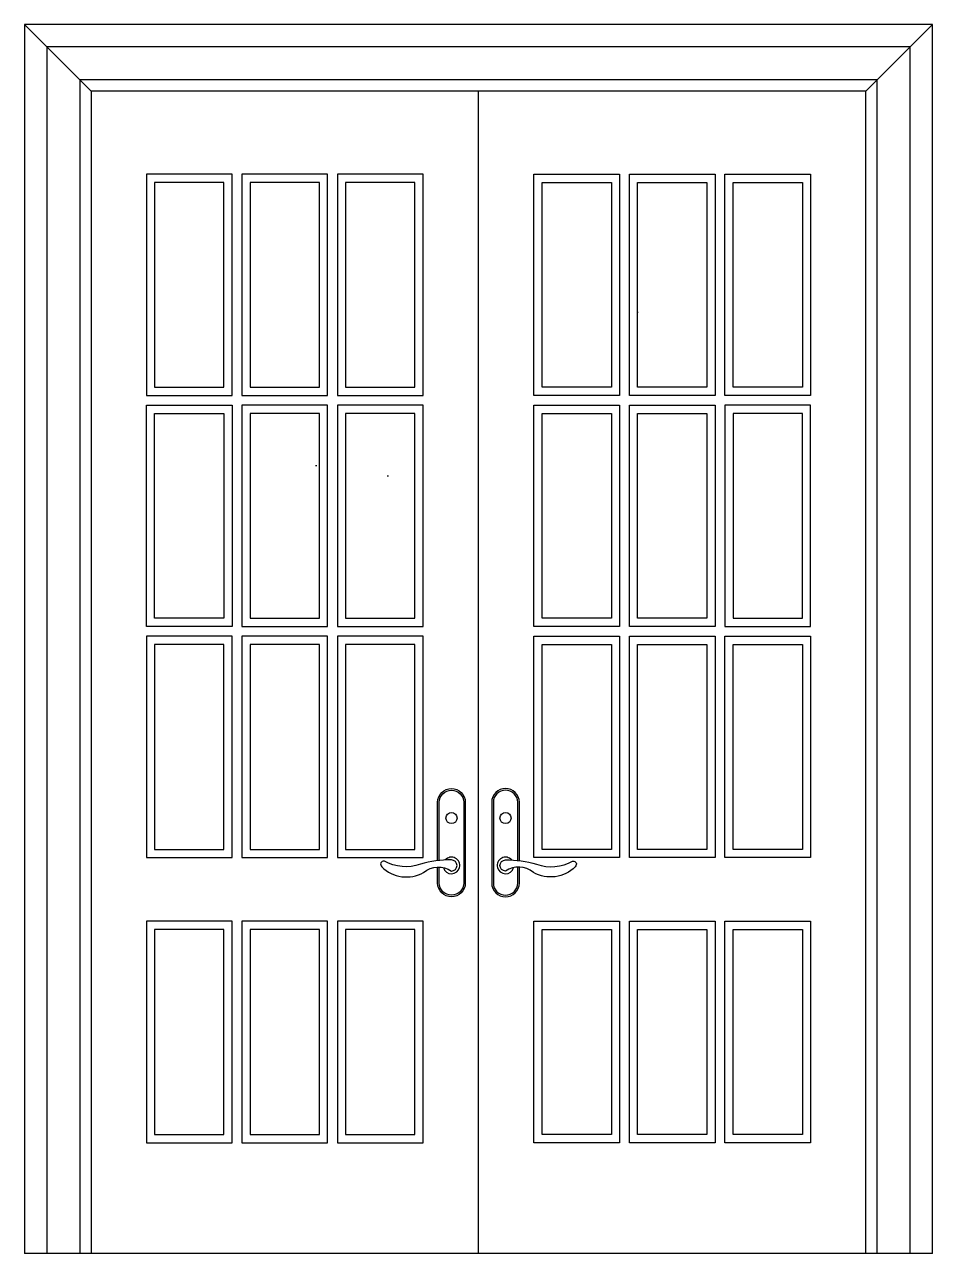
# Model space of a CAD drawing. Header units: metres. Extents: x -4710 to -3070, y 0 to 2220.
import ezdxf

# ---------------------------------------------------------------- set-up
doc = ezdxf.new("R2010")
doc.units = ezdxf.units.M
for name, color, linetype in [('2', 2, 'Continuous'), ('3', 3, 'Continuous'), ('4', 4, 'Continuous'), ('7', 7, 'Continuous'), ('BH', 3, 'Continuous')]:
    doc.layers.add(name, color=color, linetype=linetype)

msp = doc.modelspace()

# ---------------------------------------------------------------- hatches: boundary and pattern name
at = {"layer": 'BH'}
h = msp.add_hatch(dxfattribs=at)
h.set_pattern_fill('AR-SAND', scale=30)
h.paths.add_polyline_path([(-4350.42, 1935), (-4475.42, 1935), (-4475.42, 1565), (-4350.42, 1565)])
h.paths.add_polyline_path([(-4302.92, 1565), (-4177.92, 1565), (-4177.92, 1935), (-4302.92, 1935)])
h.paths.add_polyline_path([(-4130.42, 1565), (-4005.42, 1565), (-4005.42, 1935), (-4130.42, 1935)])
h.paths.add_polyline_path([(-4005.42, 1517.5), (-4130.42, 1517.5), (-4130.42, 1147.5), (-4005.42, 1147.5)])
h.paths.add_polyline_path([(-4177.92, 1517.5), (-4302.92, 1517.5), (-4302.92, 1147.5), (-4177.92, 1147.5)])
h.paths.add_polyline_path([(-4475.42, 1147.5), (-4350.42, 1147.5), (-4350.42, 1517.5), (-4475.42, 1517.5)])
h.paths.add_polyline_path([(-4350.42, 1100), (-4475.42, 1100), (-4475.42, 730), (-4350.42, 730)])
h.paths.add_polyline_path([(-4177.92, 1100), (-4302.92, 1100), (-4302.92, 730), (-4177.92, 730)])
h.paths.add_polyline_path([(-4130.42, 730), (-4005.42, 730), (-4005.42, 1100), (-4130.42, 1100)])
h.paths.add_polyline_path([(-4130.42, 215), (-4005.42, 215), (-4005.42, 585), (-4130.42, 585)])
h.paths.add_polyline_path([(-4177.92, 585), (-4302.92, 585), (-4302.92, 215), (-4177.92, 215)])
h.paths.add_polyline_path([(-4475.42, 215), (-4350.42, 215), (-4350.42, 585), (-4475.42, 585)])
h.paths.add_polyline_path([(-3650.42, 585), (-3775.42, 585), (-3775.42, 215), (-3650.42, 215)])
h.paths.add_polyline_path([(-3477.92, 585), (-3602.92, 585), (-3602.92, 215), (-3477.92, 215)])
h.paths.add_polyline_path([(-3430.42, 215), (-3305.42, 215), (-3305.42, 585), (-3430.42, 585)])
h.paths.add_polyline_path([(-3305.42, 1100), (-3430.42, 1100), (-3430.42, 730), (-3305.42, 730)])
h.paths.add_polyline_path([(-3602.92, 730), (-3477.92, 730), (-3477.92, 1100), (-3602.92, 1100)])
h.paths.add_polyline_path([(-3775.42, 730), (-3650.42, 730), (-3650.42, 1100), (-3775.42, 1100)])
h.paths.add_polyline_path([(-3775.42, 1147.5), (-3650.42, 1147.5), (-3650.42, 1517.5), (-3775.42, 1517.5)])
h.paths.add_polyline_path([(-3602.92, 1147.5), (-3477.92, 1147.5), (-3477.92, 1517.5), (-3602.92, 1517.5)])
h.paths.add_polyline_path([(-3430.42, 1147.5), (-3305.42, 1147.5), (-3305.42, 1517.5), (-3430.42, 1517.5)])
h.paths.add_polyline_path([(-3430.42, 1565), (-3305.42, 1565), (-3305.42, 1935), (-3430.42, 1935)])
h.paths.add_polyline_path([(-3477.92, 1935), (-3602.92, 1935), (-3602.92, 1565), (-3477.92, 1565)])
h.paths.add_polyline_path([(-3775.42, 1565), (-3650.42, 1565), (-3650.42, 1935), (-3775.42, 1935)])

# ---------------------------------------------------------------- linework, layer by layer
at = {"layer": '2'}
msp.add_line((-3070.42, 0), (-4710.42, 0), dxfattribs=at)
at = {"layer": '3'}
for p, q in [((-4590.42, 2100), (-4710.42, 2220)), ((-3190.42, 2100), (-3070.42, 2220))]:
    msp.add_line(p, q, dxfattribs=at)
for points in [[(-3110.42, 0), (-3110.42, 2180), (-4670.42, 2180), (-4670.42, 0)], [(-3170.42, 0), (-3170.42, 2120), (-4610.42, 2120), (-4610.42, 0)]]:
    msp.add_lwpolyline(points, dxfattribs=at)
for points in [[(-4350.42, 1565), (-4350.42, 1935), (-4475.42, 1935), (-4475.42, 1565)], [(-4177.92, 1565), (-4177.92, 1935), (-4302.92, 1935), (-4302.92, 1565)], [(-4130.42, 1565), (-4005.42, 1565), (-4005.42, 1935), (-4130.42, 1935)], [(-3650.42, 1565), (-3775.42, 1565), (-3775.42, 1935), (-3650.42, 1935)], [(-3602.92, 1565), (-3602.92, 1935), (-3477.92, 1935), (-3477.92, 1565)], [(-3430.42, 1565), (-3430.42, 1935), (-3305.42, 1935), (-3305.42, 1565)], [(-4350.42, 1147.5), (-4475.42, 1147.5), (-4475.42, 1517.5), (-4350.42, 1517.5)], [(-4177.92, 1147.5), (-4177.92, 1517.5), (-4302.92, 1517.5), (-4302.92, 1147.5)], [(-4130.42, 1147.5), (-4005.42, 1147.5), (-4005.42, 1517.5), (-4130.42, 1517.5)], [(-3650.42, 1147.5), (-3775.42, 1147.5), (-3775.42, 1517.5), (-3650.42, 1517.5)], [(-3602.92, 1147.5), (-3602.92, 1517.5), (-3477.92, 1517.5), (-3477.92, 1147.5)], [(-3430.42, 1147.5), (-3305.42, 1147.5), (-3305.42, 1517.5), (-3430.42, 1517.5)], [(-4475.42, 730), (-4350.42, 730), (-4350.42, 1100), (-4475.42, 1100)], [(-4302.92, 730), (-4177.92, 730), (-4177.92, 1100), (-4302.92, 1100)], [(-4130.42, 730), (-4005.42, 730), (-4005.42, 1100), (-4130.42, 1100)], [(-3650.42, 730), (-3775.42, 730), (-3775.42, 1100), (-3650.42, 1100)], [(-3477.92, 730), (-3602.92, 730), (-3602.92, 1100), (-3477.92, 1100)], [(-3305.42, 730), (-3430.42, 730), (-3430.42, 1100), (-3305.42, 1100)], [(-4475.42, 215), (-4350.42, 215), (-4350.42, 585), (-4475.42, 585)], [(-4177.92, 215), (-4177.92, 585), (-4302.92, 585), (-4302.92, 215)], [(-4005.42, 215), (-4005.42, 585), (-4130.42, 585), (-4130.42, 215)], [(-3775.42, 215), (-3775.42, 585), (-3650.42, 585), (-3650.42, 215)], [(-3602.92, 215), (-3602.92, 585), (-3477.92, 585), (-3477.92, 215)], [(-3305.42, 215), (-3430.42, 215), (-3430.42, 585), (-3305.42, 585)]]:
    msp.add_lwpolyline(points, close=True, dxfattribs=at)
for points in [[(-3964.21, 709.76), (-3964.21, 814.97, -1), (-3914.21, 814.97), (-3914.21, 669.08, -1), (-3964.21, 669.08), (-3964.21, 697.93, -0.82)], [(-3961.21, 710.08), (-3961.21, 814.97, -1), (-3917.21, 814.97), (-3917.21, 669.08, -1), (-3961.21, 669.08), (-3961.21, 697.93)], [(-3816.62, 709.76), (-3816.62, 814.97, 1), (-3866.62, 814.97), (-3866.62, 669.08, 1), (-3816.62, 669.08), (-3816.62, 697.93, 0.82)], [(-3819.62, 710.08), (-3819.62, 814.97, 1), (-3863.62, 814.97), (-3863.62, 669.08, 1), (-3819.62, 669.08), (-3819.62, 697.93)]]:
    msp.add_lwpolyline(points, format="xyb", dxfattribs=at)
for points in [[(-3989.56, 688.37, -0.33), (-3939.21, 690.83, 1), (-3939.21, 710.83, 0.08), (-3995.4, 703.08, -0.22), (-4060.51, 708.89, 0.75), (-4065.18, 698.55, 0.34)], [(-3791.28, 688.37, 0.33), (-3841.62, 690.83, -1), (-3841.62, 710.83, -0.08), (-3785.43, 703.08, 0.22), (-3720.33, 708.89, -0.75), (-3715.65, 698.55, -0.34)]]:
    msp.add_lwpolyline(points, format="xyb", close=True, dxfattribs=at)
for centre in [(-3939.21, 786.46), (-3841.62, 786.46)]:
    msp.add_circle(centre, 10, dxfattribs=at)
for centre, start, end in [((-3939.21, 700.83), 194.86, 138.31), ((-3841.62, 700.83), 41.69, 345.14)]:
    msp.add_arc(centre, 15, start, end, dxfattribs=at)
at = {"layer": '4'}
for points in [[(-3070.42, 0), (-3070.42, 2220), (-4710.42, 2220), (-4710.42, 0)], [(-3190.42, 0), (-3190.42, 2100), (-4590.42, 2100), (-4590.42, 0)]]:
    msp.add_lwpolyline(points, dxfattribs=at)
at = {"layer": '7'}
msp.add_line((-3890.42, 0), (-3890.42, 2100), dxfattribs=at)
for points in [[(-4335.42, 1550), (-4335.42, 1950), (-4490.42, 1950), (-4490.42, 1550)], [(-4162.92, 1550), (-4162.92, 1950), (-4317.92, 1950), (-4317.92, 1550)], [(-4145.42, 1550), (-3990.42, 1550), (-3990.42, 1950), (-4145.42, 1950)], [(-3635.42, 1550), (-3790.42, 1550), (-3790.42, 1950), (-3635.42, 1950)], [(-3617.92, 1550), (-3617.92, 1950), (-3462.92, 1950), (-3462.92, 1550)], [(-3445.42, 1550), (-3445.42, 1950), (-3290.42, 1950), (-3290.42, 1550)], [(-4335.42, 1132.5), (-4490.42, 1132.5), (-4490.42, 1532.5), (-4335.42, 1532.5)], [(-4162.92, 1132.5), (-4162.92, 1532.5), (-4317.92, 1532.5), (-4317.92, 1132.5)], [(-4145.42, 1132.5), (-3990.42, 1132.5), (-3990.42, 1532.5), (-4145.42, 1532.5)], [(-3635.42, 1132.5), (-3790.42, 1132.5), (-3790.42, 1532.5), (-3635.42, 1532.5)], [(-3617.92, 1132.5), (-3617.92, 1532.5), (-3462.92, 1532.5), (-3462.92, 1132.5)], [(-3445.42, 1132.5), (-3290.42, 1132.5), (-3290.42, 1532.5), (-3445.42, 1532.5)], [(-4490.42, 715), (-4335.42, 715), (-4335.42, 1115), (-4490.42, 1115)], [(-4317.92, 715), (-4162.92, 715), (-4162.92, 1115), (-4317.92, 1115)], [(-4145.42, 715), (-3990.42, 715), (-3990.42, 1115), (-4145.42, 1115)], [(-3635.42, 715), (-3790.42, 715), (-3790.42, 1115), (-3635.42, 1115)], [(-3462.92, 715), (-3617.92, 715), (-3617.92, 1115), (-3462.92, 1115)], [(-3290.42, 715), (-3445.42, 715), (-3445.42, 1115), (-3290.42, 1115)], [(-4490.42, 200), (-4335.42, 200), (-4335.42, 600), (-4490.42, 600)], [(-4162.92, 200), (-4162.92, 600), (-4317.92, 600), (-4317.92, 200)], [(-3990.42, 200), (-3990.42, 600), (-4145.42, 600), (-4145.42, 200)], [(-3790.42, 200), (-3790.42, 600), (-3635.42, 600), (-3635.42, 200)], [(-3617.92, 200), (-3617.92, 600), (-3462.92, 600), (-3462.92, 200)], [(-3290.42, 200), (-3445.42, 200), (-3445.42, 600), (-3290.42, 600)]]:
    msp.add_lwpolyline(points, close=True, dxfattribs=at)

doc.saveas('drawing.dxf')
